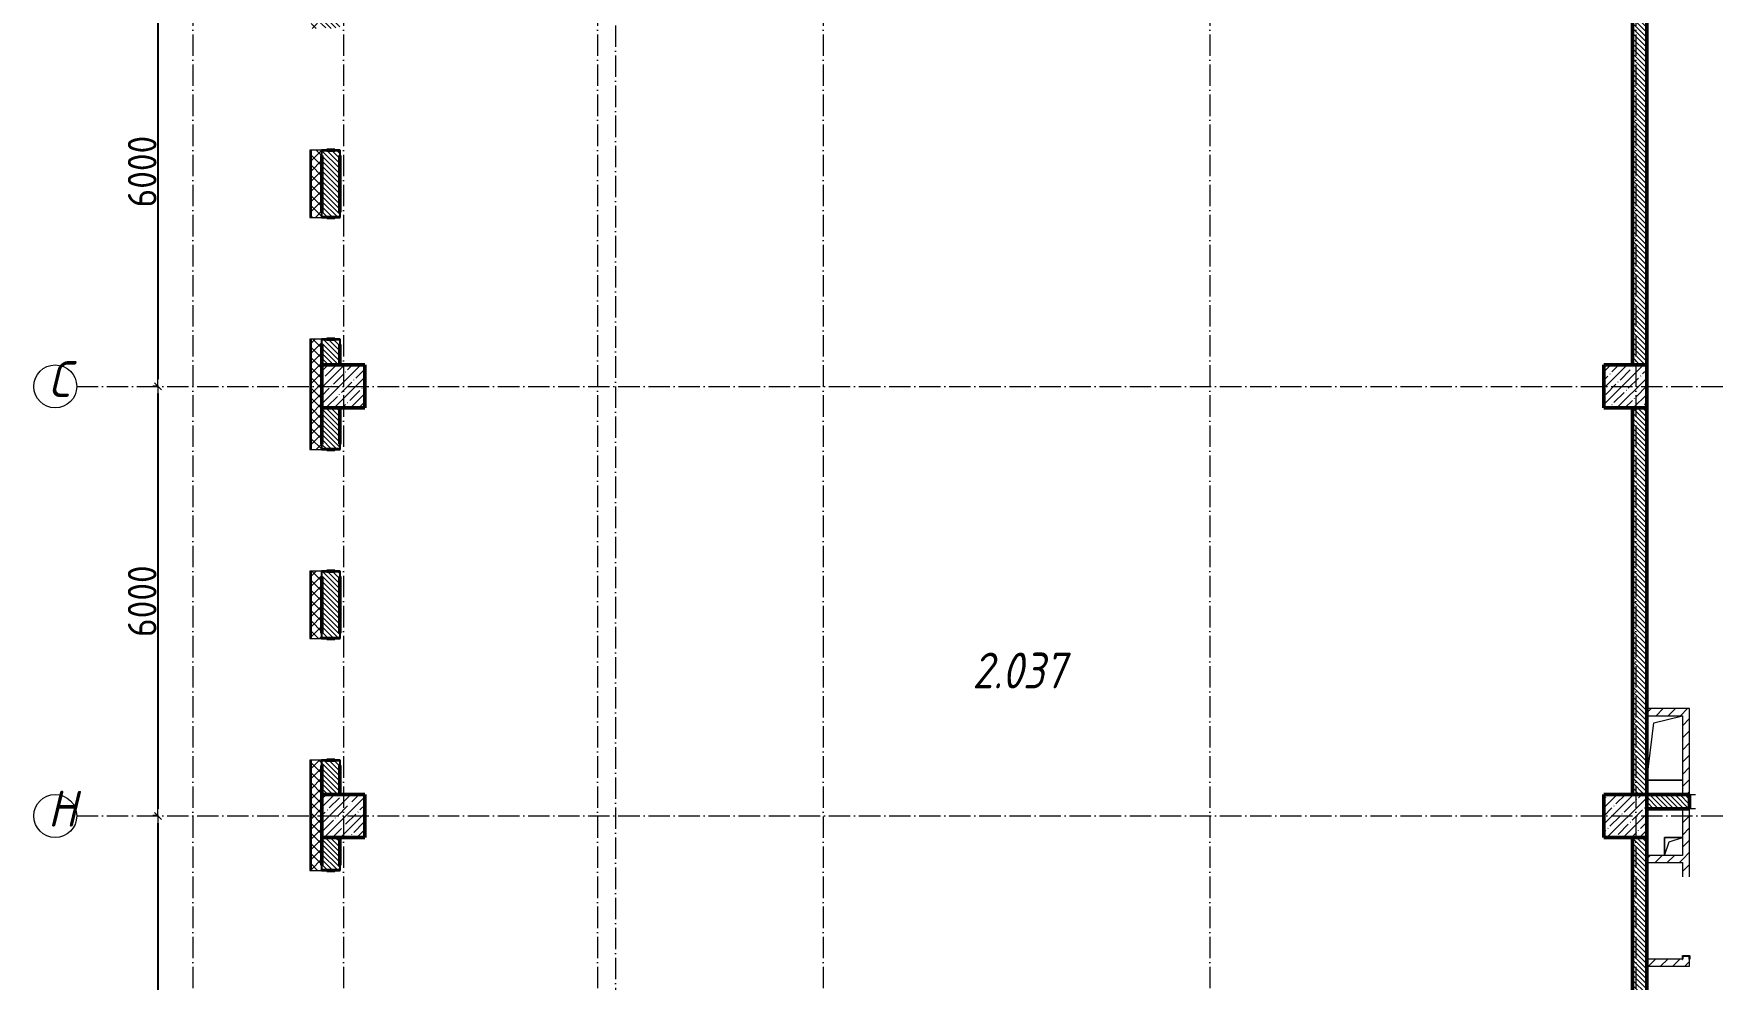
# Model space of a CAD drawing. Header units: millimetres. Extents: x -401725 to 250493, y 305116 to 802890.
# Drawn here: x 51135 to 74727, y 481417 to 494622 of the extents above; entities that cross this region are included whole.
import ezdxf

# ---------------------------------------------------------------- set-up
doc = ezdxf.new("R2010")
doc.units = ezdxf.units.MM
doc.linetypes.add('50_200_ШТРИХ_1Т_ш5_п1_п1_', pattern=[700, 500, -100, 0, -100])
for name, color, linetype, lineweight in [('A-____-____-DIMS', 7, 'Continuous', 9), ('A-FLOR-____-OTLN', 7, 'Continuous', 9), ('A-GENM-____-MCUT', 7, 'Continuous', 25), ('A-GENM-____-OTLN', 7, 'Continuous', 9), ('A-GENM-____-OTLN-1', 7, 'Continuous', 25), ('A-WALL-____-MCUT-2', 7, 'Continuous', 50), ('A-WALL-____-MCUT-3', 7, 'Continuous', 9), ('A-WALL-____-PATT-1', 7, 'Continuous', 9), ('A-WALL-FNSH-MCUT-1', 7, 'Continuous', 9), ('I-WALL-____-OTLN', 7, 'Continuous', 9), ('S-COLS-____-MCUT', 7, 'Continuous', 50), ('S-COLS-____-OTLN', 7, 'Continuous', 9), ('S-GRID-____-IDEN', 7, 'Continuous', 9), ('S-GRID-____-OTLN-1', 7, '50_200_ШТРИХ_1Т_ш5_п1_п1_', 9), ('Марки помещений', 7, 'Continuous', 9)]:
    doc.layers.add(name, color=color, linetype=linetype, lineweight=lineweight)
doc.styles.add('ISOCPEUR_I', font='isocpeui.ttf', dxfattribs={"width": 0.9, "height": 2.5})
doc.styles.add('ISOCPEUR_I_3', font='isocpeui.ttf', dxfattribs={"width": 0.85, "height": 2.2})
doc.styles.add('СПДС', font='isocpeur.ttf', dxfattribs={"width": 0.9})
doc.dimstyles.new('Размера А3', dxfattribs={"dimtxt": 200, "dimasz": 100, "dimexe": 70, "dimexo": 100, "dimgap": 20, "dimtad": 1, "dimdec": 0, "dimrnd": 10, "dimzin": 0, "dimdsep": 46, "dimtxsty": 'СПДС', "dimblk": 'ARROWHEAD_6', "dimcen": 1, "dimclrd": 256, "dimclre": 256, "dimclrt": 256, "dimazin": 0, "dimtfac": 1, "dimtdec": 0, "dimtmove": 2, "dimatfit": 3, "dimfxl": 1, "dimtolj": 1, "dimtzin": 0, "dimarcsym": 0})
pattern_1 = [(135, (-15591.663, 459015.94), (-35.35534, -35.35534), [])]
pattern_2 = [(45, (-15591.66, 459015.94), (-84.85281, 84.85281), [])]

# ---------------------------------------------------------------- blocks, each defined once
blk = doc.blocks.new('BSC_Колонна _Прямоугольная - 600х600-V10-АР1_План отверстий 2 этажа в осях 1-64_А-ГГ')
at = {"layer": 'S-COLS-____-OTLN'}
h = blk.add_hatch(dxfattribs=at)
h.set_pattern_fill('FP_38', color=256, style=0, pattern_type=2)
h.set_pattern_definition([(45, (-71050, -30681.04), (-114.04925, 114.04925), []), (45, (-70935.95, -30681.04), (-114.04925, 114.04925), [201.613, -40.323, 3.353, -36.97])])
h.paths.add_polyline_path([(-300, -300), (300, -300), (300, 300), (-300, 300)], flags=0)
at = {"layer": 'S-COLS-____-MCUT'}
for p, q in [((300, 300), (-300, 300)), ((-300, 300), (-300, -300)), ((300, -300), (300, 300)), ((-300, -300), (300, -300))]:
    blk.add_line(p, q, dxfattribs=at)
blk = doc.blocks.new('BSC_Колонна _Прямоугольная - 600х600-V11-АР1_План отверстий 2 этажа в осях 1-64_А-ГГ')
at = {"layer": 'S-COLS-____-OTLN'}
h = blk.add_hatch(dxfattribs=at)
h.set_pattern_fill('FP_39', color=256, style=0, pattern_type=2)
h.set_pattern_definition([(45, (-71050, -24681.04), (-114.04925, 114.04925), []), (45, (-70935.95, -24681.04), (-114.04925, 114.04925), [201.613, -40.323, 3.353, -36.97])])
h.paths.add_polyline_path([(-300, -300), (300, -300), (300, 300), (-300, 300), (-300, 135)], flags=0)
at = {"layer": 'S-COLS-____-MCUT'}
for p, q in [((300, 300), (-300, 300)), ((-300, 300), (-300, -300)), ((300, -300), (300, 300)), ((-300, -300), (300, -300))]:
    blk.add_line(p, q, dxfattribs=at)
blk = doc.blocks.new('BSC_Колонна _Прямоугольная - 600х600-V13-АР1_План отверстий 2 этажа в осях 1-64_А-ГГ')
at = {"layer": 'S-COLS-____-OTLN'}
h = blk.add_hatch(dxfattribs=at)
h.set_pattern_fill('FP_42', color=256, style=0, pattern_type=2)
h.set_pattern_definition([(45, (-88950, -30681.04), (-114.04925, 114.04925), []), (45, (-88835.95, -30681.04), (-114.04925, 114.04925), [201.613, -40.323, 3.353, -36.97])])
h.paths.add_polyline_path([(-300, -300), (300, -300), (300, 300), (-300, 300)], flags=0)
at = {"layer": 'S-COLS-____-MCUT'}
for p, q in [((300, 300), (-300, 300)), ((-300, 300), (-300, -300)), ((300, -300), (300, 300)), ((-300, -300), (300, -300))]:
    blk.add_line(p, q, dxfattribs=at)
blk = doc.blocks.new('BSC_Колонна _Прямоугольная - 600х600-V14-АР1_План отверстий 2 этажа в осях 1-64_А-ГГ')
at = {"layer": 'S-COLS-____-OTLN'}
h = blk.add_hatch(dxfattribs=at)
h.set_pattern_fill('FP_43', color=256, style=0, pattern_type=2)
h.set_pattern_definition([(45, (-88950, -24681.04), (-114.04925, 114.04925), []), (45, (-88835.95, -24681.04), (-114.04925, 114.04925), [201.613, -40.323, 3.353, -36.97])])
h.paths.add_polyline_path([(-300, -300), (300, -300), (300, 300), (-300, 300), (-300, 135)], flags=0)
at = {"layer": 'S-COLS-____-MCUT'}
for p, q in [((300, 300), (-300, 300)), ((-300, 300), (-300, -300)), ((300, -300), (300, 300)), ((-300, -300), (300, -300))]:
    blk.add_line(p, q, dxfattribs=at)
blk = doc.blocks.new('Фахверк_СКБ_Уголок - 250_2700-27497298-АР1_План отверстий 2 этажа в осях 1-64_А-ГГ')
at = {"layer": 'A-GENM-____-MCUT'}
for p, q in [((200, 181), (125, 181)), ((125, 181), (125, 106)), ((125, 106), (131, 106)), ((131, 106), (131, 175)), ((131, 175), (200, 175)), ((200, 175), (200, 181)), ((131, -6), (125, -6)), ((125, -6), (125, -81)), ((125, -81), (200, -81)), ((131, -75), (131, -6)), ((200, -75), (131, -75)), ((200, -81), (200, -75))]:
    blk.add_line(p, q, dxfattribs=at)
blk = doc.blocks.new('AR_Отверстие прямоугольное _в плите_ - AR_Отверстие прямоугольное _в плите_-30552785-АР1_План отверстий 2 этажа в осях 1-64_А-ГГ')
at = {"layer": 'A-GENM-____-OTLN'}
for p, q in [((-250, -450), (-150, 350)), ((-150, 350), (250, 450)), ((-250, -450), (250, -450))]:
    blk.add_line(p, q, dxfattribs=at)
blk = doc.blocks.new('AR_Отверстие прямоугольное _в плите_ - AR_Отверстие прямоугольное _в плите_-V176-АР1_План отверстий 2 этажа в осях 1-64_А-ГГ')
at = {"layer": 'A-GENM-____-OTLN'}
for p, q in [((125, 125), (-125, 125)), ((-125, 125), (-125, -125)), ((-125, -125), (-63, 63)), ((-63, 63), (125, 125))]:
    blk.add_line(p, q, dxfattribs=at)
blk = doc.blocks.new('154_Фахверк_СКБ_Швеллер - Тип_100_3960_зеркало-V199-АР1_План отверстий 2 этажа в осях 1-64_А-ГГ')
at = {"layer": 'A-GENM-____-MCUT'}
for p, q in [((175, 50), (125, 50)), ((128, 47), (175, 47)), ((128, -47), (128, 47)), ((175, 47), (175, 50)), ((125, -50), (175, -50)), ((175, -47), (128, -47)), ((175, -50), (175, -47))]:
    blk.add_line(p, q, dxfattribs=at)
blk = doc.blocks.new('Ось сетки - Круг_Ø6_00__ISO-2_5_0_9K_-25732049-АР1_План отверстий 2 этажа в осях 1-64_А-ГГ')
at = {"layer": 'S-GRID-____-IDEN'}
blk.add_circle((0, 0), 3, dxfattribs=at)
blk = doc.blocks.new('ARROWHEAD_6')
at = {"color": 0, "linetype": 'Continuous'}
for p, q in [((0, 0), (-1, 0)), ((-0.5, -0.5), (0.5, 0.5))]:
    blk.add_line(p, q, dxfattribs=at)
blk = doc.blocks.new('*D4533')
at = {"layer": 'A-____-____-DIMS', "lineweight": -2, "transparency": 16777216}
for p, q in [((52875, 495697), (52799, 495697)), ((52869, 495597), (52869, 489797)), ((52875, 489697), (52799, 489697))]:
    blk.add_line(p, q, dxfattribs=at)
at = {"layer": 'Defpoints', "color": 0, "lineweight": 30, "transparency": 16777216}
for p in [(52975, 495697), (52869, 489697), (52975, 489697)]:
    blk.add_point(p, dxfattribs=at)
at = {"layer": 'A-____-____-DIMS', "lineweight": -2, "transparency": 16777216, "xscale": 100, "yscale": 100, "zscale": 100}
for p, rotation in [((52869, 495697), 90), ((52869, 489697), 270)]:
    blk.add_blockref('ARROWHEAD_6', p, dxfattribs=dict(at, rotation=rotation))
at = {"layer": 'A-____-____-DIMS', "transparency": 16777216, "insert": (52649, 492697), "char_height": 400, "attachment_point": 5, "rotation": 90, "style": 'СПДС'}
blk.add_mtext('\\A1;6000', dxfattribs=at)
blk = doc.blocks.new('*D4534')
at = {"layer": 'A-____-____-DIMS', "lineweight": -2, "transparency": 16777216}
for p, q in [((52875, 489697), (52799, 489697)), ((52869, 489597), (52869, 483797)), ((52875, 483697), (52799, 483697))]:
    blk.add_line(p, q, dxfattribs=at)
at = {"layer": 'Defpoints', "color": 0, "lineweight": 30, "transparency": 16777216}
for p in [(52975, 489697), (52869, 483697), (52975, 483697)]:
    blk.add_point(p, dxfattribs=at)
at = {"layer": 'A-____-____-DIMS', "lineweight": -2, "transparency": 16777216, "xscale": 100, "yscale": 100, "zscale": 100}
for p, rotation in [((52869, 489697), 90), ((52869, 483697), 270)]:
    blk.add_blockref('ARROWHEAD_6', p, dxfattribs=dict(at, rotation=rotation))
at = {"layer": 'A-____-____-DIMS', "transparency": 16777216, "insert": (52649, 486697), "char_height": 400, "attachment_point": 5, "rotation": 90, "style": 'СПДС'}
blk.add_mtext('\\A1;6000', dxfattribs=at)
blk = doc.blocks.new('*D4535')
at = {"layer": 'A-____-____-DIMS', "lineweight": -2, "transparency": 16777216}
for p, q in [((52875, 483697), (52799, 483697)), ((52869, 483597), (52869, 477797)), ((52875, 477697), (52799, 477697))]:
    blk.add_line(p, q, dxfattribs=at)
at = {"layer": 'Defpoints', "color": 0, "lineweight": 30, "transparency": 16777216}
for p in [(52975, 483697), (52869, 477697), (52975, 477697)]:
    blk.add_point(p, dxfattribs=at)
at = {"layer": 'A-____-____-DIMS', "lineweight": -2, "transparency": 16777216, "xscale": 100, "yscale": 100, "zscale": 100}
for p, rotation in [((52869, 483697), 90), ((52869, 477697), 270)]:
    blk.add_blockref('ARROWHEAD_6', p, dxfattribs=dict(at, rotation=rotation))
at = {"layer": 'A-____-____-DIMS', "transparency": 16777216, "insert": (52649, 480697), "char_height": 400, "attachment_point": 5, "rotation": 90, "style": 'СПДС'}
blk.add_mtext('\\A1;6000', dxfattribs=at)
blk = doc.blocks.new('2этаж')
at = {"layer": 'S-GRID-____-OTLN-1', "color": 251, "ltscale": 0.6, "true_color": 0x636466}
for p, q in [((53358.3, 508896.9), (53358.3, 454533.3)), ((55458.3, 508896.9), (55458.3, 454750.2)), ((59008.3, 508896.9), (59008.3, 470347)), ((62158.3, 508896.9), (62158.3, 467585.8)), ((67558.3, 508896.9), (67558.3, 470838.7)), ((73508.3, 508896.9), (73508.3, 454533.3)), ((59258.3, 508602.1), (59258.3, 470347)), ((51735.1, 489697), (74727.1, 489697)), ((51735.1, 483697), (74727.1, 483697))]:
    blk.add_line(p, q, dxfattribs=at)
at = {"layer": 'S-GRID-____-IDEN', "char_height": 500, "attachment_point": 1, "style": 'ISOCPEUR_I'}
for s, insert, width in [('\\fISOCPEUR|b0|i1|c204|p34|;\\W.9;С', (51341.6, 490049.4), 202.025), ('\\fISOCPEUR|b0|i1|c204|p34|;\\W.9;Н', (51332.6, 484049.4), 223.671)]:
    blk.add_mtext(s, dxfattribs=dict(at, insert=insert, width=width))
at = {"layer": 'A-____-____-DIMS'}
for base, p1, p2, picture, middle in [((52868.7, 489697), (52974.8, 495697), (52974.8, 489697), '*D4533', (52648.7, 492697)), ((52868.7, 483697), (52974.8, 489697), (52974.8, 483697), '*D4534', (52648.7, 486697)), ((52868.7, 477697), (52974.8, 483697), (52974.8, 477697), '*D4535', (52648.7, 480697))]:
    dim = blk.add_linear_dim(base=base, p1=p1, p2=p2, angle=90, dimstyle='Размера А3', override={"dimtxt": 400}, dxfattribs=at)
    dim.commit()
    dim.dimension.update_dxf_attribs({"geometry": picture, "text_midpoint": middle})

msp = doc.modelspace()

# ---------------------------------------------------------------- hatches: boundary and pattern name
at = {"layer": 'A-WALL-____-PATT-1'}
h = msp.add_hatch(dxfattribs=at)
h.set_pattern_fill('FP_1', color=256, style=0, pattern_type=2)
h.set_pattern_definition([(45, (-15591.66, 459015.94), (-70.71068, 70.71068), []), (135, (-15591.66, 459015.94), (-70.71068, -70.71068), [])])
h.paths.add_polyline_path([(55008.3366, 471346.983), (55158.3366, 471346.983), (55158.3366, 472641.983), (55152.3366, 472641.983), (55152.3366, 472716.983), (55008.3366, 472716.983)], flags=0)
h.paths.add_polyline_path([(55152.3366, 474416.983), (55152.3366, 474491.983), (55158.3366, 474491.983), (55158.3366, 475281.983), (55152.3366, 475281.983), (55152.3366, 475356.983), (55008.3366, 475356.983), (55008.3366, 474416.983), (55093.2185, 474416.983)], flags=0)
h.paths.add_polyline_path([(55093.2185, 477056.983), (55152.3366, 477056.983), (55152.3366, 477131.983), (55158.3366, 477131.983), (55158.3366, 478521.983), (55152.3366, 478521.983), (55152.3366, 478596.983), (55008.3366, 478596.983), (55008.3366, 477056.983)], flags=0)
h.paths.add_polyline_path([(55152.3366, 480296.983), (55152.3366, 480371.983), (55158.3366, 480371.983), (55158.3366, 481161.983), (55152.3366, 481161.983), (55152.3366, 481236.983), (55008.3366, 481236.983), (55008.3366, 480296.983), (55093.2185, 480296.983)], flags=0)
h.paths.add_polyline_path([(55093.2185, 482936.983), (55152.3366, 482936.983), (55152.3366, 483011.983), (55158.3366, 483011.983), (55158.3366, 484401.983), (55152.3366, 484401.983), (55152.3366, 484476.983), (55008.3366, 484476.983), (55008.3366, 482936.983)], flags=0)
h.paths.add_polyline_path([(55093.2185, 486176.983), (55152.3366, 486176.983), (55152.3366, 486251.983), (55158.3366, 486251.983), (55158.3366, 487041.983), (55152.3366, 487041.983), (55152.3366, 487116.983), (55008.3366, 487116.983), (55008.3366, 486176.983)], flags=0)
h.paths.add_polyline_path([(55152.3366, 488816.983), (55152.3366, 488891.983), (55158.3366, 488891.983), (55158.3366, 490281.983), (55152.3366, 490281.983), (55152.3366, 490356.983), (55008.3366, 490356.983), (55008.3366, 488816.983), (55093.2185, 488816.983)], flags=0)
h.paths.add_polyline_path([(55152.3366, 492056.983), (55152.3366, 492131.983), (55158.3366, 492131.983), (55158.3366, 492921.983), (55152.3366, 492921.983), (55152.3366, 492996.983), (55008.3366, 492996.983), (55008.3366, 492056.983), (55093.2185, 492056.983)], flags=0)
h.paths.add_polyline_path([(55093.2185, 494696.983), (55152.3366, 494696.983), (55152.3366, 494771.983), (55158.3366, 494771.983), (55158.3366, 496161.983), (55152.3366, 496161.983), (55152.3366, 496236.983), (55008.3366, 496236.983), (55008.3366, 494696.983)], flags=0)
h.paths.add_polyline_path([(55093.2185, 497936.983), (55152.3366, 497936.983), (55152.3366, 498011.983), (55158.3366, 498011.983), (55158.3366, 498801.983), (55152.3366, 498801.983), (55152.3366, 498876.983), (55008.3366, 498876.983), (55008.3366, 497936.983)], flags=0)
h.paths.add_polyline_path([(55152.3366, 500576.983), (55152.3366, 500651.983), (55158.3366, 500651.983), (55158.3366, 502096.983), (55008.3366, 502096.983), (55008.3366, 500576.983), (55093.2185, 500576.983)], flags=0)
h = msp.add_hatch(dxfattribs=at)
h.set_pattern_fill('FP_6', color=256, style=0, pattern_type=2)
h.set_pattern_definition(pattern_1)
h.paths.add_polyline_path([(55408.3366, 489996.983), (55408.3366, 490350.983), (55339.3366, 490350.983), (55339.3366, 490356.983), (55227.3366, 490356.983), (55227.3366, 490350.983), (55158.3366, 490350.983), (55158.3366, 489996.983), (55339.3366, 489996.983)], flags=0)
h.paths.add_polyline_path([(55227.3366, 492056.983), (55339.3366, 492056.983), (55339.3366, 492062.983), (55408.3366, 492062.983), (55408.3366, 492990.983), (55339.3366, 492990.983), (55339.3366, 492996.983), (55227.3366, 492996.983), (55227.3366, 492990.983), (55158.3366, 492990.983), (55158.3366, 492062.983), (55227.3366, 492062.983)], flags=0)
h.paths.add_polyline_path([(55339.3366, 494696.983), (55339.3366, 494702.983), (55408.3366, 494702.983), (55408.3366, 495396.983), (55158.3366, 495396.983), (55158.3366, 494702.983), (55227.3366, 494702.983), (55227.3366, 494696.983)], flags=0)
h = msp.add_hatch(dxfattribs=at)
h.set_pattern_fill('FP_6', color=256, style=0, pattern_type=2)
h.set_pattern_definition(pattern_1)
h.paths.add_polyline_path([(73658.3366, 489996.983), (73658.3366, 495396.983), (73458.3366, 495396.983), (73458.3366, 489996.983)], flags=0)
h = msp.add_hatch(dxfattribs=at)
h.set_pattern_fill('FP_6', color=256, style=0, pattern_type=2)
h.set_pattern_definition(pattern_1)
h.paths.add_polyline_path([(55227.3366, 483996.983), (55408.3366, 483996.983), (55408.3366, 484470.983), (55339.3366, 484470.983), (55339.3366, 484476.983), (55227.3366, 484476.983), (55227.3366, 484470.983), (55158.3366, 484470.983), (55158.3366, 483996.983)], flags=0)
h.paths.add_polyline_path([(55227.3366, 486176.983), (55339.3366, 486176.983), (55339.3366, 486182.983), (55408.3366, 486182.983), (55408.3366, 487110.983), (55339.3366, 487110.983), (55339.3366, 487116.983), (55227.3366, 487116.983), (55227.3366, 487110.983), (55158.3366, 487110.983), (55158.3366, 486182.983), (55227.3366, 486182.983)], flags=0)
h.paths.add_polyline_path([(55339.3366, 488816.983), (55339.3366, 488822.983), (55408.3366, 488822.983), (55408.3366, 489396.983), (55158.3366, 489396.983), (55158.3366, 488822.983), (55227.3366, 488822.983), (55227.3366, 488816.983)], flags=0)
h = msp.add_hatch(dxfattribs=at)
h.set_pattern_fill('FP_6', color=256, style=0, pattern_type=2)
h.set_pattern_definition(pattern_1)
h.paths.add_polyline_path([(73658.3366, 483996.983), (73658.3366, 489396.983), (73458.3366, 489396.983), (73458.3366, 483996.983)], flags=0)
h = msp.add_hatch(dxfattribs=at)
h.set_pattern_fill('FP_4', color=256, style=0, pattern_type=2)
h.set_pattern_definition(pattern_2)
h.paths.add_polyline_path([(74158.3366, 485096.983), (74258.3366, 485096.983), (74258.3366, 485196.983), (73658.3366, 485196.983), (73658.3366, 485096.983)], flags=0)
h = msp.add_hatch(dxfattribs=at)
h.set_pattern_fill('FP_4', color=256, style=0, pattern_type=2)
h.set_pattern_definition(pattern_2)
h.paths.add_polyline_path([(74258.3366, 483996.983), (74258.3366, 485096.983), (74158.3366, 485096.983), (74158.3366, 483996.983)], flags=0)
h = msp.add_hatch(dxfattribs=at)
h.set_pattern_fill('FP_6', color=256, style=0, pattern_type=2)
h.set_pattern_definition(pattern_1)
h.paths.add_polyline_path([(74258.3366, 483796.983), (74258.3366, 483996.983), (73658.3366, 483996.983), (73658.3366, 483796.983)], flags=0)
h = msp.add_hatch(dxfattribs=at)
h.set_pattern_fill('FP_4', color=256, style=0, pattern_type=2)
h.set_pattern_definition(pattern_2)
h.paths.add_polyline_path([(74161.3366, 481696.983), (74255.3366, 481696.983), (74254.8551, 481743.983), (74161.3366, 481743.983)], flags=0)
h.paths.add_polyline_path([(74158.3366, 482846.983), (74258.3366, 482846.983), (74258.3366, 483796.983), (74158.3366, 483796.983), (74158.3366, 483046.983)], flags=0)
h = msp.add_hatch(dxfattribs=at)
h.set_pattern_fill('FP_6', color=256, style=0, pattern_type=2)
h.set_pattern_definition(pattern_1)
h.paths.add_polyline_path([(55408.3366, 477996.983), (55408.3366, 478590.983), (55339.3366, 478590.983), (55339.3366, 478596.983), (55227.3366, 478596.983), (55227.3366, 478590.983), (55158.3366, 478590.983), (55158.3366, 477996.983), (55227.3366, 477996.983)], flags=0)
h.paths.add_polyline_path([(55339.3366, 480296.983), (55339.3366, 480302.983), (55408.3366, 480302.983), (55408.3366, 481230.983), (55339.3366, 481230.983), (55339.3366, 481236.983), (55227.3366, 481236.983), (55227.3366, 481230.983), (55158.3366, 481230.983), (55158.3366, 480302.983), (55227.3366, 480302.983), (55227.3366, 480296.983)], flags=0)
h.paths.add_polyline_path([(55339.3366, 482936.983), (55339.3366, 482942.983), (55408.3366, 482942.983), (55408.3366, 483396.983), (55158.3366, 483396.983), (55158.3366, 482942.983), (55227.3366, 482942.983), (55227.3366, 482936.983)], flags=0)
h = msp.add_hatch(dxfattribs=at)
h.set_pattern_fill('FP_6', color=256, style=0, pattern_type=2)
h.set_pattern_definition(pattern_1)
h.paths.add_polyline_path([(73658.3366, 477996.983), (73658.3366, 483396.983), (73458.3366, 483396.983), (73458.3366, 477996.983)], flags=0)
h = msp.add_hatch(dxfattribs=at)
h.set_pattern_fill('FP_4', color=256, style=0, pattern_type=2)
h.set_pattern_definition(pattern_2)
h.paths.add_polyline_path([(74158.3366, 483046.983), (74158.3366, 483146.983), (73658.3366, 483146.983), (73658.3366, 483046.983)], flags=0)
h = msp.add_hatch(dxfattribs=at)
h.set_pattern_fill('FP_4', color=256, style=0, pattern_type=2)
h.set_pattern_definition(pattern_2)
h.paths.add_polyline_path([(74258.3366, 481596.983), (74258.3366, 481696.983), (73658.3366, 481696.983), (73658.3366, 481596.983), (74161.3366, 481596.983)], flags=0)

# ---------------------------------------------------------------- linework, layer by layer
at = {"layer": 'A-FLOR-____-OTLN'}
for p, q in [((74158.3366, 484196.983), (73658.3366, 484196.983)), ((73908.3366, 483396.983), (74158.3366, 483396.983)), ((73908.3366, 483146.983), (73908.3366, 483396.983))]:
    msp.add_line(p, q, dxfattribs=at)
at = {"layer": 'A-WALL-____-MCUT-2'}
for p, q in [((73458.3366, 495396.983), (73458.3366, 489996.983)), ((73658.3366, 489996.983), (73658.3366, 495396.983)), ((55158.3366, 492131.983), (55158.3366, 492921.983)), ((55158.3366, 492921.983), (55158.3366, 492131.983)), ((55339.3366, 492996.983), (55227.3366, 492996.983)), ((55408.3366, 492131.983), (55408.3366, 492921.983)), ((55227.3366, 492056.983), (55339.3366, 492056.983)), ((55158.3366, 489996.983), (55158.3366, 490281.983)), ((55158.3366, 490281.983), (55158.3366, 489996.983)), ((55339.3366, 490356.983), (55227.3366, 490356.983)), ((55408.3366, 489996.983), (55408.3366, 490281.983)), ((55158.3366, 488891.983), (55158.3366, 489396.983)), ((55158.3366, 489396.983), (55158.3366, 488891.983)), ((55408.3366, 488891.983), (55408.3366, 489396.983)), ((73458.3366, 489396.983), (73458.3366, 483996.983)), ((73658.3366, 483996.983), (73658.3366, 489396.983)), ((55227.3366, 488816.983), (55339.3366, 488816.983)), ((55158.3366, 486251.983), (55158.3366, 487041.983)), ((55158.3366, 487041.983), (55158.3366, 486251.983)), ((55339.3366, 487116.983), (55227.3366, 487116.983)), ((55408.3366, 486251.983), (55408.3366, 487041.983)), ((55227.3366, 486176.983), (55339.3366, 486176.983)), ((55158.3366, 483996.983), (55158.3366, 484401.983)), ((55158.3366, 484401.983), (55158.3366, 483996.983)), ((55339.3366, 484476.983), (55227.3366, 484476.983)), ((55408.3366, 483996.983), (55408.3366, 484401.983)), ((74258.3366, 483996.983), (73658.3366, 483996.983)), ((74258.3366, 483796.983), (74258.3366, 483996.983)), ((73658.3366, 483796.983), (74258.3366, 483796.983)), ((55158.3366, 483011.983), (55158.3366, 483396.983)), ((55158.3366, 483396.983), (55158.3366, 483011.983)), ((55408.3366, 483011.983), (55408.3366, 483396.983)), ((73458.3366, 483396.983), (73458.3366, 477996.983)), ((73658.3366, 477996.983), (73658.3366, 483396.983)), ((55227.3366, 482936.983), (55339.3366, 482936.983))]:
    msp.add_line(p, q, dxfattribs=at)
at = {"layer": 'A-WALL-____-MCUT-3'}
for p, q in [((54996.3366, 492996.983), (54996.3366, 492056.983)), ((55001.3366, 492996.983), (55001.3366, 492056.983)), ((55152.3366, 492996.983), (55008.3366, 492996.983)), ((55008.3366, 492996.983), (55008.3366, 492056.983)), ((55008.3366, 492056.983), (55152.3366, 492056.983)), ((54996.3366, 490356.983), (54996.3366, 488816.983)), ((55001.3366, 490356.983), (55001.3366, 488816.983)), ((55152.3366, 490356.983), (55008.3366, 490356.983)), ((55008.3366, 490356.983), (55008.3366, 488816.983)), ((55008.3366, 488816.983), (55152.3366, 488816.983)), ((54996.3366, 487116.983), (54996.3366, 486176.983)), ((55001.3366, 487116.983), (55001.3366, 486176.983)), ((55152.3366, 487116.983), (55008.3366, 487116.983)), ((55008.3366, 487116.983), (55008.3366, 486176.983)), ((55008.3366, 486176.983), (55152.3366, 486176.983)), ((54996.3366, 484476.983), (54996.3366, 482936.983)), ((55001.3366, 484476.983), (55001.3366, 482936.983)), ((55152.3366, 484476.983), (55008.3366, 484476.983)), ((55008.3366, 484476.983), (55008.3366, 482936.983)), ((55008.3366, 482936.983), (55152.3366, 482936.983))]:
    msp.add_line(p, q, dxfattribs=at)
at = {"layer": 'A-WALL-FNSH-MCUT-1'}
for p, q in [((55008.3366, 492996.983), (54988.3366, 492996.983)), ((54988.3366, 492996.983), (54988.3366, 492056.983)), ((54988.3366, 492056.983), (55008.3366, 492056.983)), ((55008.3366, 490356.983), (54988.3366, 490356.983)), ((54988.3366, 490356.983), (54988.3366, 488816.983)), ((54988.3366, 488816.983), (55008.3366, 488816.983)), ((55008.3366, 487116.983), (54988.3366, 487116.983)), ((54988.3366, 487116.983), (54988.3366, 486176.983)), ((54988.3366, 486176.983), (55008.3366, 486176.983)), ((74258.3366, 485196.983), (73658.3366, 485196.983)), ((73658.3366, 485196.983), (73658.3366, 485096.983)), ((73658.3366, 485096.983), (74158.3366, 485096.983)), ((74158.3366, 485096.983), (74158.3366, 483996.983)), ((74258.3366, 483996.983), (74258.3366, 485196.983)), ((55008.3366, 484476.983), (54988.3366, 484476.983)), ((54988.3366, 484476.983), (54988.3366, 482936.983)), ((74158.3366, 483996.983), (74258.3366, 483996.983)), ((74158.3366, 483796.983), (74158.3366, 483146.983)), ((74258.3366, 482846.983), (74258.3366, 483796.983)), ((54988.3366, 482936.983), (55008.3366, 482936.983)), ((74158.3366, 483146.983), (73658.3366, 483146.983)), ((73658.3366, 483146.983), (73658.3366, 483046.983)), ((73658.3366, 483046.983), (74158.3366, 483046.983)), ((74158.3366, 483046.983), (74158.3366, 482846.983)), ((74158.3366, 481696.983), (73658.3366, 481696.983)), ((73658.3366, 481696.983), (73658.3366, 481596.983)), ((73658.3366, 481596.983), (74258.3366, 481596.983)), ((74258.3366, 481596.983), (74258.3366, 481696.983))]:
    msp.add_line(p, q, dxfattribs=at)
at = {"layer": 'I-WALL-____-OTLN'}
for p, q in [((74258.3366, 483996.983), (74338.3366, 483996.983)), ((74338.3366, 483796.983), (74258.3366, 483796.983))]:
    msp.add_line(p, q, dxfattribs=at)

# ---------------------------------------------------------------- block references
at = {"color": 18, "true_color": 0x000000}
msp.add_blockref('2этаж', (0, 0), dxfattribs=at)
at = {"layer": 'A-GENM-____-OTLN'}
for name, p in [('AR_Отверстие прямоугольное _в плите_ - AR_Отверстие прямоугольное _в плите_-30552785-АР1_План отверстий 2 этажа в осях 1-64_А-ГГ', (73908.3366, 484646.983)), ('AR_Отверстие прямоугольное _в плите_ - AR_Отверстие прямоугольное _в плите_-V176-АР1_План отверстий 2 этажа в осях 1-64_А-ГГ', (74033.3366, 483271.983))]:
    msp.add_blockref(name, p, dxfattribs=at)
at = {"layer": 'A-GENM-____-OTLN-1'}
for name, p, rotation in [('Фахверк_СКБ_Уголок - 250_2700-27497298-АР1_План отверстий 2 этажа в осях 1-64_А-ГГ', (55233.3366, 493121.983), 269.9999999999999), ('Фахверк_СКБ_Уголок - 250_2700-27497298-АР1_План отверстий 2 этажа в осях 1-64_А-ГГ', (55333.3366, 491931.983), 89.99999999999991), ('Фахверк_СКБ_Уголок - 250_2700-27497298-АР1_План отверстий 2 этажа в осях 1-64_А-ГГ', (55233.3366, 490481.983), 269.9999999999999), ('Фахверк_СКБ_Уголок - 250_2700-27497298-АР1_План отверстий 2 этажа в осях 1-64_А-ГГ', (55333.3366, 488691.983), 89.99999999999991), ('Фахверк_СКБ_Уголок - 250_2700-27497298-АР1_План отверстий 2 этажа в осях 1-64_А-ГГ', (55233.3366, 487241.983), 269.9999999999999), ('Фахверк_СКБ_Уголок - 250_2700-27497298-АР1_План отверстий 2 этажа в осях 1-64_А-ГГ', (55333.3366, 486051.983), 89.99999999999991), ('Фахверк_СКБ_Уголок - 250_2700-27497298-АР1_План отверстий 2 этажа в осях 1-64_А-ГГ', (55233.3366, 484601.983), 269.9999999999999), ('Фахверк_СКБ_Уголок - 250_2700-27497298-АР1_План отверстий 2 этажа в осях 1-64_А-ГГ', (55333.3366, 482811.983), 89.99999999999991), ('154_Фахверк_СКБ_Швеллер - Тип_100_3960_зеркало-V199-АР1_План отверстий 2 этажа в осях 1-64_А-ГГ', (74208.3366, 481871.983), 269.9999999999996)]:
    msp.add_blockref(name, p, dxfattribs=dict(at, rotation=rotation))
at = {"layer": 'S-COLS-____-OTLN'}
for name, p in [('BSC_Колонна _Прямоугольная - 600х600-V10-АР1_План отверстий 2 этажа в осях 1-64_А-ГГ', (55458.3366, 489696.983)), ('BSC_Колонна _Прямоугольная - 600х600-V13-АР1_План отверстий 2 этажа в осях 1-64_А-ГГ', (73358.3366, 489696.983)), ('BSC_Колонна _Прямоугольная - 600х600-V11-АР1_План отверстий 2 этажа в осях 1-64_А-ГГ', (55458.3366, 483696.983)), ('BSC_Колонна _Прямоугольная - 600х600-V14-АР1_План отверстий 2 этажа в осях 1-64_А-ГГ', (73358.3366, 483696.983))]:
    msp.add_blockref(name, p, dxfattribs=at)
at = {"layer": 'S-GRID-____-IDEN', "xscale": 99.99999999999993, "yscale": 99.99999999999993, "zscale": 99.99999999999993, "rotation": 269.9999999999995}
for p in [(51435.1071, 489696.983), (51435.1071, 483696.983)]:
    msp.add_blockref('Ось сетки - Круг_Ø6_00__ISO-2_5_0_9K_-25732049-АР1_План отверстий 2 этажа в осях 1-64_А-ГГ', p, dxfattribs=at)

# ---------------------------------------------------------------- texts
at = {"layer": 'Марки помещений', "insert": (64241.5343, 485978.7447), "char_height": 500, "width": 785.65375, "attachment_point": 1, "style": 'ISOCPEUR_I_3'}
msp.add_mtext('2.037', dxfattribs=at)

doc.saveas('drawing.dxf')
